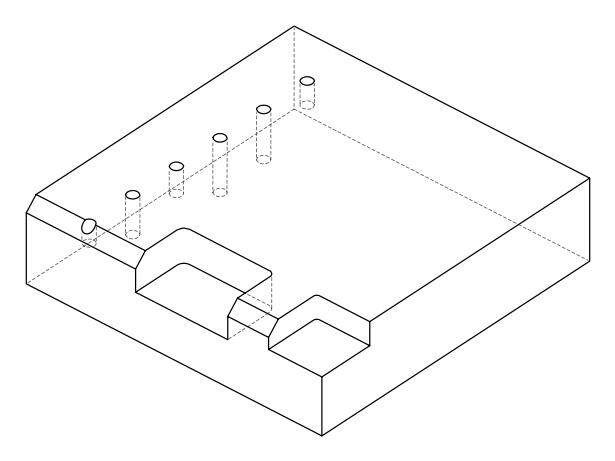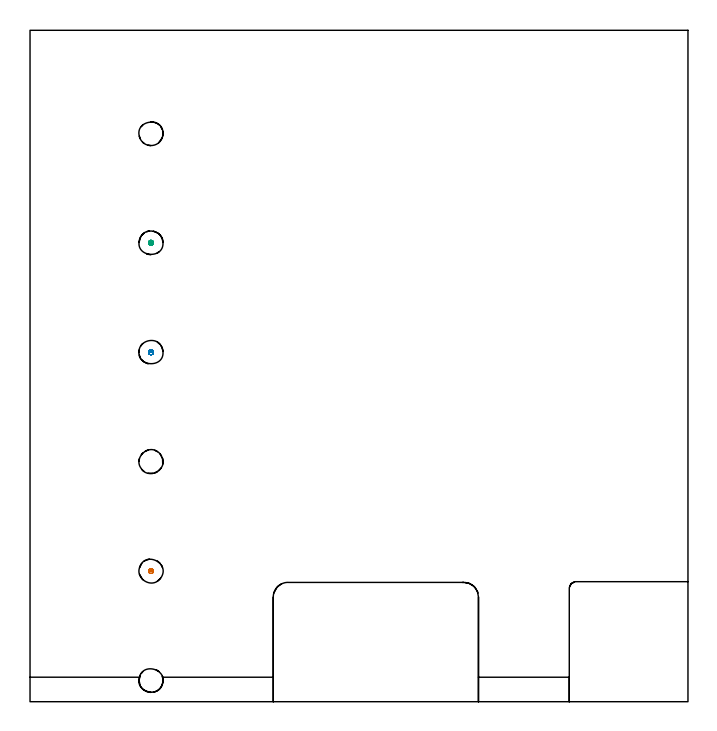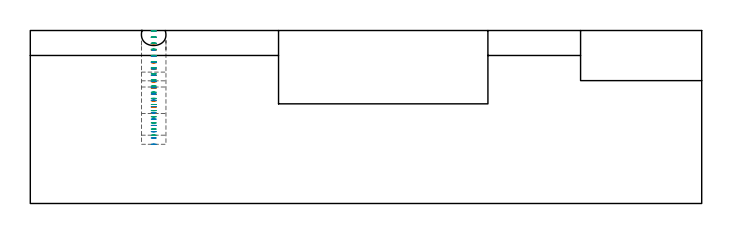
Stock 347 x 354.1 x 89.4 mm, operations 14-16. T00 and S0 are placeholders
(PLAN: 16 operations, 6 tool changes, 89.6 min)
(1 SPOT_DRILL | STEP1POCKET | NXT0321_9005460120000 | 0.03 min | 2 mm3)
(2 SPOT_DRILL_1 | STEP1POCKET_2 | NXT0321_9005460120000 | 0.03 min | 1 mm3)
(3 SPOT_DRILL_2 | STEP1POCKET_5 | NXT0321_9005460120000 | 0.03 min | 2 mm3)
(4 DRILL_BLIND_HOLE_INTO_CENTER | STEP1POCKET | NXT0301_087 | 0.1 min | 2115 mm3)
(5 DRILL_BLIND_HOLE_INTO_CENTER_1 | STEP1POCKET_2 | NXT0301_087 | 0.13 min | 2927 mm3)
(6 DRILL_BLIND_HOLE_INTO_CENTER_2 | STEP1POCKET_5 | NXT0301_087 | 0.11 min | 2590 mm3)
(7 MILL_ROUGH_BLIND_HOLE_CONTOUR | STEP1POCKET | NXT0201_010 | Spiral | 0.25 min | 562 mm3)
(8 MILL_ROUGH_BLIND_HOLE_CONTOUR_1 | STEP1POCKET_2 | NXT0201_010 | Spiral | 0.35 min | 711 mm3)
(9 MILL_ROUGH_BLIND_HOLE_CONTOUR_2 | STEP1POCKET_5 | NXT0201_010 | Spiral | 0.3 min | 648 mm3)
(10 AREA_MILL | FG_CHAMFER_SURFACE | UGT0205_001 | 5.38 min | 10949 mm3)
(11 AREA_MILL_1 | FG_CHAMFER_SURFACE_1 | UGT0205_001 | 2.16 min | 5116 mm3)
(12 MILL_CORNER_NOTCH_RECTANGULAR | CORNER_NOTCH_RECTANGULAR | NXT0201_008 | Follow Part, ap 1.5, ae 75% | 42.38 min | 101996 mm3)
(13 MILL_SLOT | SLOT_PARTIAL_RECTANGULAR | NXT0201_011 | Follow Part, ap 3, ae 75% | 35.81 min | 255862 mm3)
(14 MILL_BLIND_HOLE_FROM_SOLID_MATERIAL | STEP1POCKET_1 | NXT0201_010 | Spiral | 0.7 min | 5370 mm3)
(15 MILL_BLIND_HOLE_FROM_SOLID_MATERIAL_1 | STEP1POCKET_3 | NXT0201_010 | Spiral | 0.95 min | 7324 mm3)
(16 MILL_BLIND_HOLE_FROM_SOLID_MATERIAL_2 | STEP1POCKET_4 | NXT0201_010 | Spiral | 0.9 min | 6729 mm3)
(TOOL NXT0321_9005460120000 | NC Spot Drill, 142deg, 12mm, Carbide, Uncoated | D12 PA142 FL30 Z2)
(TOOL NXT0301_087 | Carbide Drill 11.6mm [860.1-1160-058A1-MM 2214] | D11.6 PA140 FL72 Z2)
(TOOL NXT0201_010 | ENDMILL 10mm [2P460-1000-NA 1630] | D10 FL30 Z6)
(TOOL UGT0205_001 | Chamfer Mill 20 x 3 x 45 deg. | D20 FL50 Z2)
(TOOL NXT0201_008 | ENDMILL 6mm [2P460-0600-NA 1630] | D6 FL26 Z6)
(TOOL NXT0201_011 | ENDMILL 12mm [2P460-1200-NA 1630] | D12 FL38 Z6)
(OP 14 MILL_BLIND_HOLE_FROM_SOLID_MATERIAL)
G17 G21 G94 G90
T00 M6
G54
G17 G0 G90 X63.8 Y68.9 S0 M3
G43 Z99.4 H1
Z89.121
G94 G3 X64.43 Y69.57 R0.631 F250.
X63.718 Y70.197 R0.67
X62.503 Y68.818 R1.3
X63.718 Y70.197 R-1.3
X63.11 Y69.508 R0.65
X63.8 Y68.9 R0.65
G0 Z85.843
G3 X64.43 Y69.57 R0.631
X63.718 Y70.197 R0.67
X62.503 Y68.818 R1.3
X63.718 Y70.197 R-1.3
X63.11 Y69.508 R0.65
X63.8 Y68.9 R0.65
G0 Z82.564
G3 X64.43 Y69.57 R0.631
X63.718 Y70.197 R0.67
X62.503 Y68.818 R1.3
X63.718 Y70.197 R-1.3
X63.11 Y69.508 R0.65
X63.8 Y68.9 R0.65
G0 Z79.286
G3 X64.43 Y69.57 R0.631
X63.718 Y70.197 R0.67
X62.503 Y68.818 R1.3
X63.718 Y70.197 R-1.3
X63.11 Y69.508 R0.65
X63.8 Y68.9 R0.65
G0 Z76.007
G3 X64.43 Y69.57 R0.631
X63.718 Y70.197 R0.67
X62.503 Y68.818 R1.3
X63.718 Y70.197 R-1.3
X63.11 Y69.508 R0.65
X63.8 Y68.9 R0.65
G0 Z72.729
G3 X64.43 Y69.57 R0.631
X63.718 Y70.197 R0.67
X62.503 Y68.818 R1.3
X63.718 Y70.197 R-1.3
X63.11 Y69.508 R0.65
X63.8 Y68.9 R0.65
G0 Z69.45
G3 X64.43 Y69.57 R0.631
X63.718 Y70.197 R0.67
X62.503 Y68.818 R1.3
X63.718 Y70.197 R-1.3
X63.11 Y69.508 R0.65
X63.8 Y68.9 R0.65
G0 Z66.171
G3 X64.43 Y69.57 R0.631
X63.718 Y70.197 R0.67
X62.503 Y68.818 R1.3
X63.718 Y70.197 R-1.3
X63.11 Y69.508 R0.65
X63.8 Y68.9 R0.65
G0 Z62.893
G3 X64.43 Y69.57 R0.631
X63.718 Y70.197 R0.67
X62.503 Y68.818 R1.3
X63.718 Y70.197 R-1.3
X63.11 Y69.508 R0.65
X63.8 Y68.9 R0.65
G0 Z59.614
G3 X64.43 Y69.57 R0.631
X63.718 Y70.197 R0.67
X62.503 Y68.818 R1.3
X63.718 Y70.197 R-1.3
X63.11 Y69.508 R0.65
X63.8 Y68.9 R0.65
G0 Z56.336
G3 X64.43 Y69.57 R0.631
X63.718 Y70.197 R0.67
X62.503 Y68.818 R1.3
X63.718 Y70.197 R-1.3
X63.11 Y69.508 R0.65
X63.8 Y68.9 R0.65
G0 Z53.057
G3 X64.43 Y69.57 R0.631
X63.718 Y70.197 R0.67
X62.503 Y68.818 R1.3
X63.718 Y70.197 R-1.3
X63.11 Y69.508 R0.65
X63.8 Y68.9 R0.65
G0 Z49.779
G3 X64.43 Y69.57 R0.631
X63.718 Y70.197 R0.67
X62.503 Y68.818 R1.3
X63.718 Y70.197 R-1.3
X63.11 Y69.508 R0.65
X63.8 Y68.9 R0.65
G0 Z46.5
G3 X64.43 Y69.57 R0.631
X63.718 Y70.197 R0.67
X62.503 Y68.818 R1.3
X63.718 Y70.197 R-1.3
X63.11 Y69.508 R0.65
X63.8 Y68.9 R0.65
G0 Z99.4
M5
M2
(OP 15 MILL_BLIND_HOLE_FROM_SOLID_MATERIAL_1)
G17 G21 G94 G90
T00 M6
G54
G17 G0 G90 X63.8 Y184.3 S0 M3
G43 Z99.4 H1
Z89.147
G94 G3 X64.43 Y184.97 R0.631 F250.
X63.718 Y185.597 R0.67
X62.503 Y184.218 R1.3
X63.718 Y185.597 R-1.3
X63.11 Y184.908 R0.65
X63.8 Y184.3 R0.65
G0 Z85.895
G3 X64.43 Y184.97 R0.631
X63.718 Y185.597 R0.67
X62.503 Y184.218 R1.3
X63.718 Y185.597 R-1.3
X63.11 Y184.908 R0.65
X63.8 Y184.3 R0.65
G0 Z82.642
G3 X64.43 Y184.97 R0.631
X63.718 Y185.597 R0.67
X62.503 Y184.218 R1.3
X63.718 Y185.597 R-1.3
X63.11 Y184.908 R0.65
X63.8 Y184.3 R0.65
G0 Z79.389
G3 X64.43 Y184.97 R0.631
X63.718 Y185.597 R0.67
X62.503 Y184.218 R1.3
X63.718 Y185.597 R-1.3
X63.11 Y184.908 R0.65
X63.8 Y184.3 R0.65
G0 Z76.137
G3 X64.43 Y184.97 R0.631
X63.718 Y185.597 R0.67
X62.503 Y184.218 R1.3
X63.718 Y185.597 R-1.3
X63.11 Y184.908 R0.65
X63.8 Y184.3 R0.65
G0 Z72.884
G3 X64.43 Y184.97 R0.631
X63.718 Y185.597 R0.67
X62.503 Y184.218 R1.3
X63.718 Y185.597 R-1.3
X63.11 Y184.908 R0.65
X63.8 Y184.3 R0.65
G0 Z69.632
G3 X64.43 Y184.97 R0.631
X63.718 Y185.597 R0.67
X62.503 Y184.218 R1.3
X63.718 Y185.597 R-1.3
X63.11 Y184.908 R0.65
X63.8 Y184.3 R0.65
G0 Z66.379
G3 X64.43 Y184.97 R0.631
X63.718 Y185.597 R0.67
X62.503 Y184.218 R1.3
X63.718 Y185.597 R-1.3
X63.11 Y184.908 R0.65
X63.8 Y184.3 R0.65
G0 Z63.126
G3 X64.43 Y184.97 R0.631
X63.718 Y185.597 R0.67
X62.503 Y184.218 R1.3
X63.718 Y185.597 R-1.3
X63.11 Y184.908 R0.65
X63.8 Y184.3 R0.65
G0 Z59.874
G3 X64.43 Y184.97 R0.631
X63.718 Y185.597 R0.67
X62.503 Y184.218 R1.3
X63.718 Y185.597 R-1.3
X63.11 Y184.908 R0.65
X63.8 Y184.3 R0.65
G0 Z56.621
G3 X64.43 Y184.97 R0.631
X63.718 Y185.597 R0.67
X62.503 Y184.218 R1.3
X63.718 Y185.597 R-1.3
X63.11 Y184.908 R0.65
X63.8 Y184.3 R0.65
G0 Z53.368
G3 X64.43 Y184.97 R0.631
X63.718 Y185.597 R0.67
X62.503 Y184.218 R1.3
X63.718 Y185.597 R-1.3
X63.11 Y184.908 R0.65
X63.8 Y184.3 R0.65
G0 Z50.116
G3 X64.43 Y184.97 R0.631
X63.718 Y185.597 R0.67
X62.503 Y184.218 R1.3
X63.718 Y185.597 R-1.3
X63.11 Y184.908 R0.65
X63.8 Y184.3 R0.65
G0 Z46.863
G3 X64.43 Y184.97 R0.631
X63.718 Y185.597 R0.67
X62.503 Y184.218 R1.3
X63.718 Y185.597 R-1.3
X63.11 Y184.908 R0.65
X63.8 Y184.3 R0.65
G0 Z43.611
G3 X64.43 Y184.97 R0.631
X63.718 Y185.597 R0.67
X62.503 Y184.218 R1.3
X63.718 Y185.597 R-1.3
X63.11 Y184.908 R0.65
X63.8 Y184.3 R0.65
G0 Z40.358
G3 X64.43 Y184.97 R0.631
X63.718 Y185.597 R0.67
X62.503 Y184.218 R1.3
X63.718 Y185.597 R-1.3
X63.11 Y184.908 R0.65
X63.8 Y184.3 R0.65
G0 Z37.105
G3 X64.43 Y184.97 R0.631
X63.718 Y185.597 R0.67
X62.503 Y184.218 R1.3
X63.718 Y185.597 R-1.3
X63.11 Y184.908 R0.65
X63.8 Y184.3 R0.65
G0 Z33.853
G3 X64.43 Y184.97 R0.631
X63.718 Y185.597 R0.67
X62.503 Y184.218 R1.3
X63.718 Y185.597 R-1.3
X63.11 Y184.908 R0.65
X63.8 Y184.3 R0.65
G0 Z30.6
G3 X64.43 Y184.97 R0.631
X63.718 Y185.597 R0.67
X62.503 Y184.218 R1.3
X63.718 Y185.597 R-1.3
X63.11 Y184.908 R0.65
X63.8 Y184.3 R0.65
G0 Z99.4
M5
M2
(OP 16 MILL_BLIND_HOLE_FROM_SOLID_MATERIAL_2)
G17 G21 G94 G90
T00 M6
G54
G17 G0 G90 X63.8 Y242. S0 M3
G43 Z99.4 H1
Z89.228
G94 G3 X64.43 Y242.67 R0.631 F250.
X63.718 Y243.297 R0.67
X62.503 Y241.918 R1.3
X63.718 Y243.297 R-1.3
X63.11 Y242.608 R0.65
X63.8 Y242. R0.65
G0 Z86.056
G3 X64.43 Y242.67 R0.631
X63.718 Y243.297 R0.67
X62.503 Y241.918 R1.3
X63.718 Y243.297 R-1.3
X63.11 Y242.608 R0.65
X63.8 Y242. R0.65
G0 Z82.883
G3 X64.43 Y242.67 R0.631
X63.718 Y243.297 R0.67
X62.503 Y241.918 R1.3
X63.718 Y243.297 R-1.3
X63.11 Y242.608 R0.65
X63.8 Y242. R0.65
G0 Z79.711
G3 X64.43 Y242.67 R0.631
X63.718 Y243.297 R0.67
X62.503 Y241.918 R1.3
X63.718 Y243.297 R-1.3
X63.11 Y242.608 R0.65
X63.8 Y242. R0.65
G0 Z76.539
G3 X64.43 Y242.67 R0.631
X63.718 Y243.297 R0.67
X62.503 Y241.918 R1.3
X63.718 Y243.297 R-1.3
X63.11 Y242.608 R0.65
X63.8 Y242. R0.65
G0 Z73.367
G3 X64.43 Y242.67 R0.631
X63.718 Y243.297 R0.67
X62.503 Y241.918 R1.3
X63.718 Y243.297 R-1.3
X63.11 Y242.608 R0.65
X63.8 Y242. R0.65
G0 Z70.194
G3 X64.43 Y242.67 R0.631
X63.718 Y243.297 R0.67
X62.503 Y241.918 R1.3
X63.718 Y243.297 R-1.3
X63.11 Y242.608 R0.65
X63.8 Y242. R0.65
G0 Z67.022
G3 X64.43 Y242.67 R0.631
X63.718 Y243.297 R0.67
X62.503 Y241.918 R1.3
X63.718 Y243.297 R-1.3
X63.11 Y242.608 R0.65
X63.8 Y242. R0.65
G0 Z63.85
G3 X64.43 Y242.67 R0.631
X63.718 Y243.297 R0.67
X62.503 Y241.918 R1.3
X63.718 Y243.297 R-1.3
X63.11 Y242.608 R0.65
X63.8 Y242. R0.65
G0 Z60.678
G3 X64.43 Y242.67 R0.631
X63.718 Y243.297 R0.67
X62.503 Y241.918 R1.3
X63.718 Y243.297 R-1.3
X63.11 Y242.608 R0.65
X63.8 Y242. R0.65
G0 Z57.506
G3 X64.43 Y242.67 R0.631
X63.718 Y243.297 R0.67
X62.503 Y241.918 R1.3
X63.718 Y243.297 R-1.3
X63.11 Y242.608 R0.65
X63.8 Y242. R0.65
G0 Z54.333
G3 X64.43 Y242.67 R0.631
X63.718 Y243.297 R0.67
X62.503 Y241.918 R1.3
X63.718 Y243.297 R-1.3
X63.11 Y242.608 R0.65
X63.8 Y242. R0.65
G0 Z51.161
G3 X64.43 Y242.67 R0.631
X63.718 Y243.297 R0.67
X62.503 Y241.918 R1.3
X63.718 Y243.297 R-1.3
X63.11 Y242.608 R0.65
X63.8 Y242. R0.65
G0 Z47.989
G3 X64.43 Y242.67 R0.631
X63.718 Y243.297 R0.67
X62.503 Y241.918 R1.3
X63.718 Y243.297 R-1.3
X63.11 Y242.608 R0.65
X63.8 Y242. R0.65
G0 Z44.817
G3 X64.43 Y242.67 R0.631
X63.718 Y243.297 R0.67
X62.503 Y241.918 R1.3
X63.718 Y243.297 R-1.3
X63.11 Y242.608 R0.65
X63.8 Y242. R0.65
G0 Z41.644
G3 X64.43 Y242.67 R0.631
X63.718 Y243.297 R0.67
X62.503 Y241.918 R1.3
X63.718 Y243.297 R-1.3
X63.11 Y242.608 R0.65
X63.8 Y242. R0.65
G0 Z38.472
G3 X64.43 Y242.67 R0.631
X63.718 Y243.297 R0.67
X62.503 Y241.918 R1.3
X63.718 Y243.297 R-1.3
X63.11 Y242.608 R0.65
X63.8 Y242. R0.65
G0 Z35.3
G3 X64.43 Y242.67 R0.631
X63.718 Y243.297 R0.67
X62.503 Y241.918 R1.3
X63.718 Y243.297 R-1.3
X63.11 Y242.608 R0.65
X63.8 Y242. R0.65
G0 Z99.4
M5
M2
